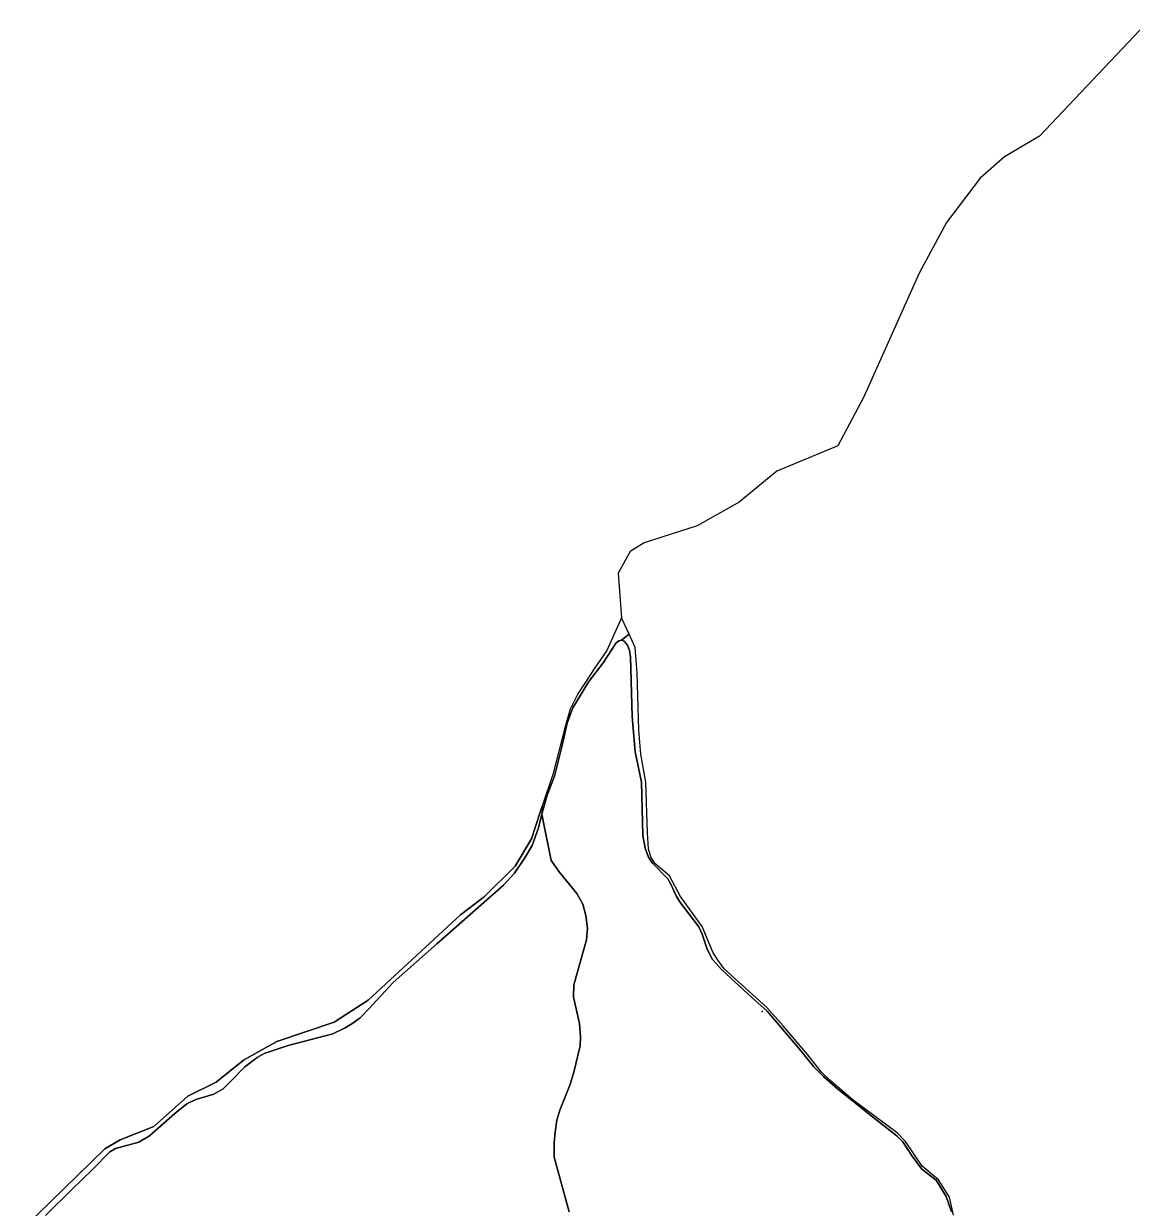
# Model space of a CAD drawing. Extents: x 1197506 to 1206978, y 6141540 to 6151741.
# Drawn here: x 1202834 to 1203941, y 6148672 to 6149855 of the extents above; entities that cross this region are included whole.
import ezdxf

# ---------------------------------------------------------------- set-up
doc = ezdxf.new("R2010")
doc.units = 0
doc.linetypes.add('CONTINU', pattern=[0])
doc.layers.get('0').update_dxf_attribs({"linetype": 'CONTINU'})
for name, color, linetype in [('1FLECHEFL', 7, 'CONTINU'), ('1LIEUDIT', 7, 'CONTINU'), ('1PARCELLE', 7, 'CONTINU'), ('1SECTION', 7, 'CONTINU'), ('1SUBDSECT', 7, 'CONTINU'), ('1TRONFLUV', 7, 'CONTINU')]:
    doc.layers.add(name, color=color, linetype=linetype)

# ---------------------------------------------------------------- blocks, each defined once
blk = doc.blocks.new('FLECHRU1')
blk.add_point((0, 0))

msp = doc.modelspace()

# ---------------------------------------------------------------- linework, layer by layer
at = {"layer": '1LIEUDIT'}
for points in [[(1203762.55, 6148665.22), (1203759.94, 6148677.25), (1203758.61, 6148683.27), (1203747.71, 6148700.39), (1203731.31, 6148714.08), (1203714.52, 6148738.68), (1203706.32, 6148747.52), (1203662.23, 6148780.1), (1203638.84, 6148799.92), (1203630.29, 6148808.2), (1203617.11, 6148825.21), (1203592.2, 6148854.36), (1203576.05, 6148872.54), (1203533.31, 6148911.33), (1203527.45, 6148919.4), (1203522.39, 6148927.11), (1203511.58, 6148953.44), (1203489.75, 6148983.29), (1203478.71, 6149003.97), (1203464.19, 6149016.22), (1203459.98, 6149022.94), (1203457.68, 6149030.96), (1203456.66, 6149047.09), (1203455.23, 6149097.54), (1203450.3, 6149125.51), (1203448.32, 6149149.58), (1203446.54, 6149206.79), (1203444.41, 6149232.12), (1203438.58, 6149245.34), (1203430.95, 6149261.89), (1203416.14, 6149229.06), (1203404.3, 6149211.78), (1203387.25, 6149185.87), (1203379.45, 6149170.51), (1203374.38, 6149151.88), (1203362.32, 6149105.13), (1203351.57, 6149073.58), (1203351.33, 6149065.52), (1203351.33, 6149065.52), (1203360.72, 6149019.33), (1203368.53, 6149008.09), (1203386.37, 6148986.49), (1203392.16, 6148975.79), (1203395.14, 6148964.33), (1203396.98, 6148951.46), (1203395.85, 6148940.01), (1203383.07, 6148895.17), (1203382.72, 6148882.87), (1203388.71, 6148856.72), (1203389.98, 6148843.32), (1203389.42, 6148834.38), (1203383.01, 6148806.68), (1203379.22, 6148794.87), (1203369.06, 6148770.09), (1203366.26, 6148760.06), (1203364.48, 6148747.91), (1203363.5, 6148737.59), (1203363.7, 6148723.21), (1203378.57, 6148668.51)], [(1202833.55, 6148652.35), (1202914.54, 6148731.55), (1202929.84, 6148740.34), (1202963.51, 6148753.78), (1202997.68, 6148783.97), (1203026.01, 6148797.94), (1203053.23, 6148819.84), (1203086.45, 6148838.54), (1203143.89, 6148857.83), (1203177.88, 6148879.89), (1203269.94, 6148965.01), (1203293.54, 6148983.02), (1203324.73, 6149013.77), (1203340.82, 6149041), (1203349.7, 6149067.55), (1203351.57, 6149073.58), (1203351.33, 6149065.52), (1203351.33, 6149065.52), (1203360.72, 6149019.33), (1203368.53, 6149008.09), (1203386.37, 6148986.49), (1203392.16, 6148975.79), (1203395.14, 6148964.33), (1203396.98, 6148951.46), (1203395.85, 6148940.01), (1203383.07, 6148895.17), (1203382.72, 6148882.87), (1203388.71, 6148856.72), (1203389.98, 6148843.32), (1203389.42, 6148834.38), (1203383.01, 6148806.68), (1203379.22, 6148794.87), (1203369.06, 6148770.09), (1203366.26, 6148760.06), (1203364.48, 6148747.91), (1203363.5, 6148737.59), (1203363.7, 6148723.21), (1203378.57, 6148668.51)]]:
    msp.add_lwpolyline(points, dxfattribs=at)
at = {"layer": '1PARCELLE'}
for points in [[(1203760.48, 6148668.4), (1203755.15, 6148683.8), (1203745.15, 6148700.12), (1203731.05, 6148711.07), (1203720.55, 6148725.19), (1203711.86, 6148738.28), (1203706.23, 6148744.21), (1203681.71, 6148763.28), (1203646.56, 6148791.2), (1203632.52, 6148803.66), (1203622.99, 6148813.29), (1203607.31, 6148832.64), (1203576.33, 6148868.79), (1203561.05, 6148882.58), (1203531.03, 6148910.11), (1203521.86, 6148920.43), (1203516.44, 6148930.7), (1203511.54, 6148945.77), (1203508.23, 6148953.05), (1203488.81, 6148978.48), (1203485.4, 6148984.08), (1203479.82, 6148996.29), (1203477.13, 6149001), (1203461.59, 6149016.92), (1203457.87, 6149022.59), (1203454.35, 6149031.59), (1203452.16, 6149044.2), (1203450.88, 6149097.57), (1203444.39, 6149127.97), (1203441.47, 6149163.17), (1203439.86, 6149222.49), (1203438.84, 6149229.09), (1203436.79, 6149234.3), (1203433.4, 6149238.59), (1203430.8, 6149239.3), (1203428.17, 6149238.81), (1203425.44, 6149236.83), (1203412.46, 6149216.71), (1203398.15, 6149198), (1203382.33, 6149171.87), (1203376.71, 6149156.47), (1203371.06, 6149133.01), (1203363.74, 6149103.66), (1203356.7, 6149084.7), (1203351.33, 6149065.52), (1203360.72, 6149019.33), (1203368.53, 6149008.09), (1203386.37, 6148986.49), (1203392.16, 6148975.79), (1203395.14, 6148964.33), (1203396.98, 6148951.46), (1203395.85, 6148940.01), (1203383.07, 6148895.17), (1203382.72, 6148882.87), (1203388.71, 6148856.72), (1203389.98, 6148843.32), (1203389.42, 6148834.38), (1203383.01, 6148806.68), (1203379.22, 6148794.87), (1203369.06, 6148770.09), (1203366.26, 6148760.06), (1203364.48, 6148747.91), (1203363.5, 6148737.59), (1203363.7, 6148723.21), (1203378.57, 6148668.51)], [(1203378.57, 6148668.51), (1203363.7, 6148723.21), (1203363.5, 6148737.59), (1203364.48, 6148747.91), (1203366.26, 6148760.06), (1203369.06, 6148770.09), (1203379.22, 6148794.87), (1203383.01, 6148806.68), (1203389.42, 6148834.38), (1203389.98, 6148843.32), (1203388.71, 6148856.72), (1203382.72, 6148882.87), (1203383.07, 6148895.17), (1203395.85, 6148940.01), (1203396.98, 6148951.46), (1203395.14, 6148964.33), (1203392.16, 6148975.79), (1203386.37, 6148986.49), (1203368.53, 6149008.09), (1203360.72, 6149019.33), (1203351.33, 6149065.52), (1203347.76, 6149052.01), (1203341.55, 6149034.28), (1203334.2, 6149022.07), (1203323.98, 6149006.84), (1203313.04, 6148994.86), (1203246.33, 6148936.08), (1203202.83, 6148897.45), (1203178.87, 6148871.63), (1203169.78, 6148862.32), (1203162.57, 6148856.85), (1203154.76, 6148852.22), (1203142.42, 6148846.32), (1203097.67, 6148834.45), (1203073.9, 6148826.45), (1203066.92, 6148822.63), (1203054.55, 6148813.32), (1203040.3, 6148798.55), (1203032.9, 6148791.16), (1203023.37, 6148785.96), (1203005.41, 6148780.64), (1202996.7, 6148776.31), (1202984.44, 6148766.66), (1202959.22, 6148744.43), (1202948.47, 6148738.17), (1202925.25, 6148731.65), (1202919.48, 6148728.4), (1202902.22, 6148710.64), (1202881.59, 6148690.92), (1202855.51, 6148664.65)]]:
    msp.add_lwpolyline(points, dxfattribs=at)
at = {"layer": '1SECTION'}
msp.add_lwpolyline([(1203954.67, 6149855.12), (1203848.33, 6149742.85), (1203813.62, 6149722.21), (1203789.29, 6149700.95), (1203755.45, 6149656.49), (1203728.26, 6149606.03), (1203672.88, 6149482.49), (1203647.11, 6149433.44), (1203586.05, 6149408.18), (1203548.39, 6149377.33), (1203506.47, 6149353.58), (1203453.65, 6149336.61), (1203439.41, 6149327.91), (1203427.67, 6149306.23), (1203430.95, 6149261.89), (1203416.14, 6149229.06), (1203404.3, 6149211.78), (1203387.25, 6149185.87), (1203379.45, 6149170.51), (1203374.38, 6149151.88), (1203362.32, 6149105.13), (1203351.57, 6149073.58), (1203349.7, 6149067.55), (1203340.82, 6149041), (1203324.73, 6149013.77), (1203293.54, 6148983.02), (1203269.94, 6148965.01), (1203177.88, 6148879.89), (1203143.89, 6148857.83), (1203086.45, 6148838.54), (1203053.23, 6148819.84), (1203026.01, 6148797.94), (1202997.68, 6148783.97), (1202963.51, 6148753.78), (1202929.84, 6148740.34), (1202914.54, 6148731.55), (1202833.55, 6148652.35)], dxfattribs=at)
at = {"layer": '1SUBDSECT'}
msp.add_lwpolyline([(1203762.55, 6148665.22), (1203759.94, 6148677.25), (1203758.61, 6148683.27), (1203747.71, 6148700.39), (1203731.31, 6148714.08), (1203714.52, 6148738.68), (1203706.32, 6148747.52), (1203662.23, 6148780.1), (1203638.84, 6148799.92), (1203630.29, 6148808.2), (1203617.11, 6148825.21), (1203592.2, 6148854.36), (1203576.05, 6148872.54), (1203533.31, 6148911.33), (1203527.45, 6148919.4), (1203522.39, 6148927.11), (1203511.58, 6148953.44), (1203489.75, 6148983.29), (1203478.71, 6149003.97), (1203464.19, 6149016.22), (1203459.98, 6149022.94), (1203457.68, 6149030.96), (1203456.66, 6149047.09), (1203455.23, 6149097.54), (1203450.3, 6149125.51), (1203448.32, 6149149.58), (1203446.54, 6149206.79), (1203444.41, 6149232.12), (1203438.58, 6149245.34), (1203430.95, 6149261.89), (1203416.14, 6149229.06), (1203404.3, 6149211.78), (1203387.25, 6149185.87), (1203379.45, 6149170.51), (1203374.38, 6149151.88), (1203362.32, 6149105.13), (1203351.57, 6149073.58), (1203349.7, 6149067.55), (1203340.82, 6149041), (1203324.73, 6149013.77), (1203293.54, 6148983.02), (1203269.94, 6148965.01), (1203177.88, 6148879.89), (1203143.89, 6148857.83), (1203086.45, 6148838.54), (1203053.23, 6148819.84), (1203026.01, 6148797.94), (1202997.68, 6148783.97), (1202963.51, 6148753.78), (1202929.84, 6148740.34), (1202914.54, 6148731.55), (1202833.55, 6148652.35)], dxfattribs=at)
at = {"layer": '1TRONFLUV'}
for points in [[(1202855.51, 6148664.65), (1202881.59, 6148690.92), (1202902.22, 6148710.64), (1202919.48, 6148728.4), (1202925.25, 6148731.65), (1202948.47, 6148738.17), (1202959.22, 6148744.43), (1202984.44, 6148766.66), (1202996.7, 6148776.31), (1203005.41, 6148780.64), (1203023.37, 6148785.96), (1203032.9, 6148791.16), (1203040.3, 6148798.55), (1203054.55, 6148813.32), (1203066.92, 6148822.63), (1203073.9, 6148826.45), (1203097.67, 6148834.45), (1203142.42, 6148846.32), (1203154.76, 6148852.22), (1203162.57, 6148856.85), (1203169.78, 6148862.32), (1203178.87, 6148871.63), (1203202.83, 6148897.45), (1203246.33, 6148936.08), (1203313.04, 6148994.86), (1203323.98, 6149006.84), (1203334.2, 6149022.07), (1203341.55, 6149034.28), (1203347.76, 6149052.01), (1203351.33, 6149065.52), (1203356.7, 6149084.7), (1203363.74, 6149103.66), (1203371.06, 6149133.01), (1203376.71, 6149156.47), (1203382.33, 6149171.87), (1203398.15, 6149198), (1203412.46, 6149216.71), (1203425.44, 6149236.83), (1203428.17, 6149238.81), (1203430.8, 6149239.3), (1203438.58, 6149245.34), (1203430.95, 6149261.89), (1203416.14, 6149229.06), (1203404.3, 6149211.78), (1203387.25, 6149185.87), (1203379.45, 6149170.51), (1203374.38, 6149151.88), (1203362.32, 6149105.13), (1203351.57, 6149073.58), (1203349.7, 6149067.55), (1203340.82, 6149041), (1203324.73, 6149013.77), (1203293.54, 6148983.02), (1203269.94, 6148965.01), (1203177.88, 6148879.89), (1203143.89, 6148857.83), (1203086.45, 6148838.54), (1203053.23, 6148819.84), (1203026.01, 6148797.94), (1202997.68, 6148783.97), (1202963.51, 6148753.78), (1202929.84, 6148740.34), (1202914.54, 6148731.55), (1202833.55, 6148652.35)], [(1203762.55, 6148665.22), (1203759.94, 6148677.25), (1203758.61, 6148683.27), (1203747.71, 6148700.39), (1203731.31, 6148714.08), (1203714.52, 6148738.68), (1203706.32, 6148747.52), (1203662.23, 6148780.1), (1203638.84, 6148799.92), (1203630.29, 6148808.2), (1203617.11, 6148825.21), (1203592.2, 6148854.36), (1203576.05, 6148872.54), (1203533.31, 6148911.33), (1203527.45, 6148919.4), (1203522.39, 6148927.11), (1203511.58, 6148953.44), (1203489.75, 6148983.29), (1203478.71, 6149003.97), (1203464.19, 6149016.22), (1203459.98, 6149022.94), (1203457.68, 6149030.96), (1203456.66, 6149047.09), (1203455.23, 6149097.54), (1203450.3, 6149125.51), (1203448.32, 6149149.58), (1203446.54, 6149206.79), (1203444.41, 6149232.12), (1203438.58, 6149245.34), (1203430.8, 6149239.3), (1203430.8, 6149239.3), (1203433.4, 6149238.59), (1203436.79, 6149234.3), (1203438.84, 6149229.09), (1203439.86, 6149222.49), (1203441.47, 6149163.17), (1203444.39, 6149127.97), (1203450.88, 6149097.57), (1203452.16, 6149044.2), (1203454.35, 6149031.59), (1203457.87, 6149022.59), (1203461.59, 6149016.92), (1203477.13, 6149001), (1203479.82, 6148996.29), (1203485.4, 6148984.08), (1203488.81, 6148978.48), (1203508.23, 6148953.05), (1203511.54, 6148945.77), (1203516.44, 6148930.7), (1203521.86, 6148920.43), (1203531.03, 6148910.11), (1203561.05, 6148882.58), (1203576.33, 6148868.79), (1203607.31, 6148832.64), (1203622.99, 6148813.29), (1203632.52, 6148803.66), (1203646.56, 6148791.2), (1203681.71, 6148763.28), (1203706.23, 6148744.21), (1203711.86, 6148738.28), (1203720.55, 6148725.19), (1203731.05, 6148711.07), (1203745.15, 6148700.12), (1203755.15, 6148683.8), (1203760.48, 6148668.4)]]:
    msp.add_lwpolyline(points, dxfattribs=at)

# ---------------------------------------------------------------- block references
at = {"layer": '1FLECHEFL', "rotation": 139.1}
msp.add_blockref('FLECHRU1', (1203571.53, 6148868.6), dxfattribs=at)

doc.saveas('drawing.dxf')
